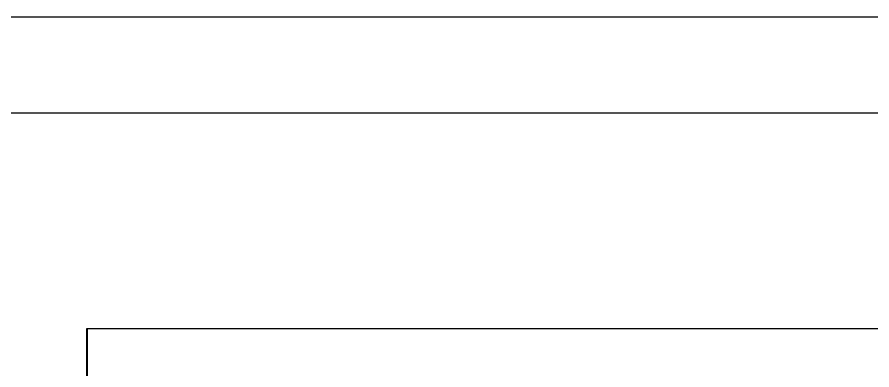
# Model space of a CAD drawing. Extents: x -23.2 to 18.8, y -18.4 to 11.3.
# Drawn here: x -7.1 to 1.79, y 7.66 to 11.33 of the extents above; entities that cross this region are included whole.
import ezdxf

# ---------------------------------------------------------------- set-up
doc = ezdxf.new("R2010")
doc.units = 0
for name, color, linetype in [('CORTE_HOJA', 7, 'CONTINUOUS'), ('COVERING', 8, 'CONTINUOUS'), ('CUBIERTAS', 5, 'CONTINUOUS'), ('MARGEN_PLANO', 7, 'CONTINUOUS')]:
    doc.layers.add(name, color=color, linetype=linetype)

msp = doc.modelspace()

# ---------------------------------------------------------------- linework, layer by layer
at = {"layer": 'CORTE_HOJA'}
msp.add_line((18.7933, 11.3276), (-23.2067, 11.3276), dxfattribs=at)
at = {"layer": 'COVERING'}
for p, q in [((6.472, 8.0859), (-6.3718, 8.0859)), ((-6.3718, 8.0859), (-6.3718, 5.0009))]:
    msp.add_line(p, q, dxfattribs=at)
at = {"layer": 'CUBIERTAS'}
for p, q in [((6.4788, 8.0859, 3.6088), (-6.3787, 8.0859, 3.6088)), ((-6.3787, 8.0859, 3.6088), (-6.3787, 4.9991, 3.6088))]:
    msp.add_line(p, q, dxfattribs=at)
at = {"layer": 'MARGEN_PLANO'}
msp.add_line((17.7933, 10.3276), (-21.2067, 10.3276), dxfattribs=at)

doc.saveas('drawing.dxf')
